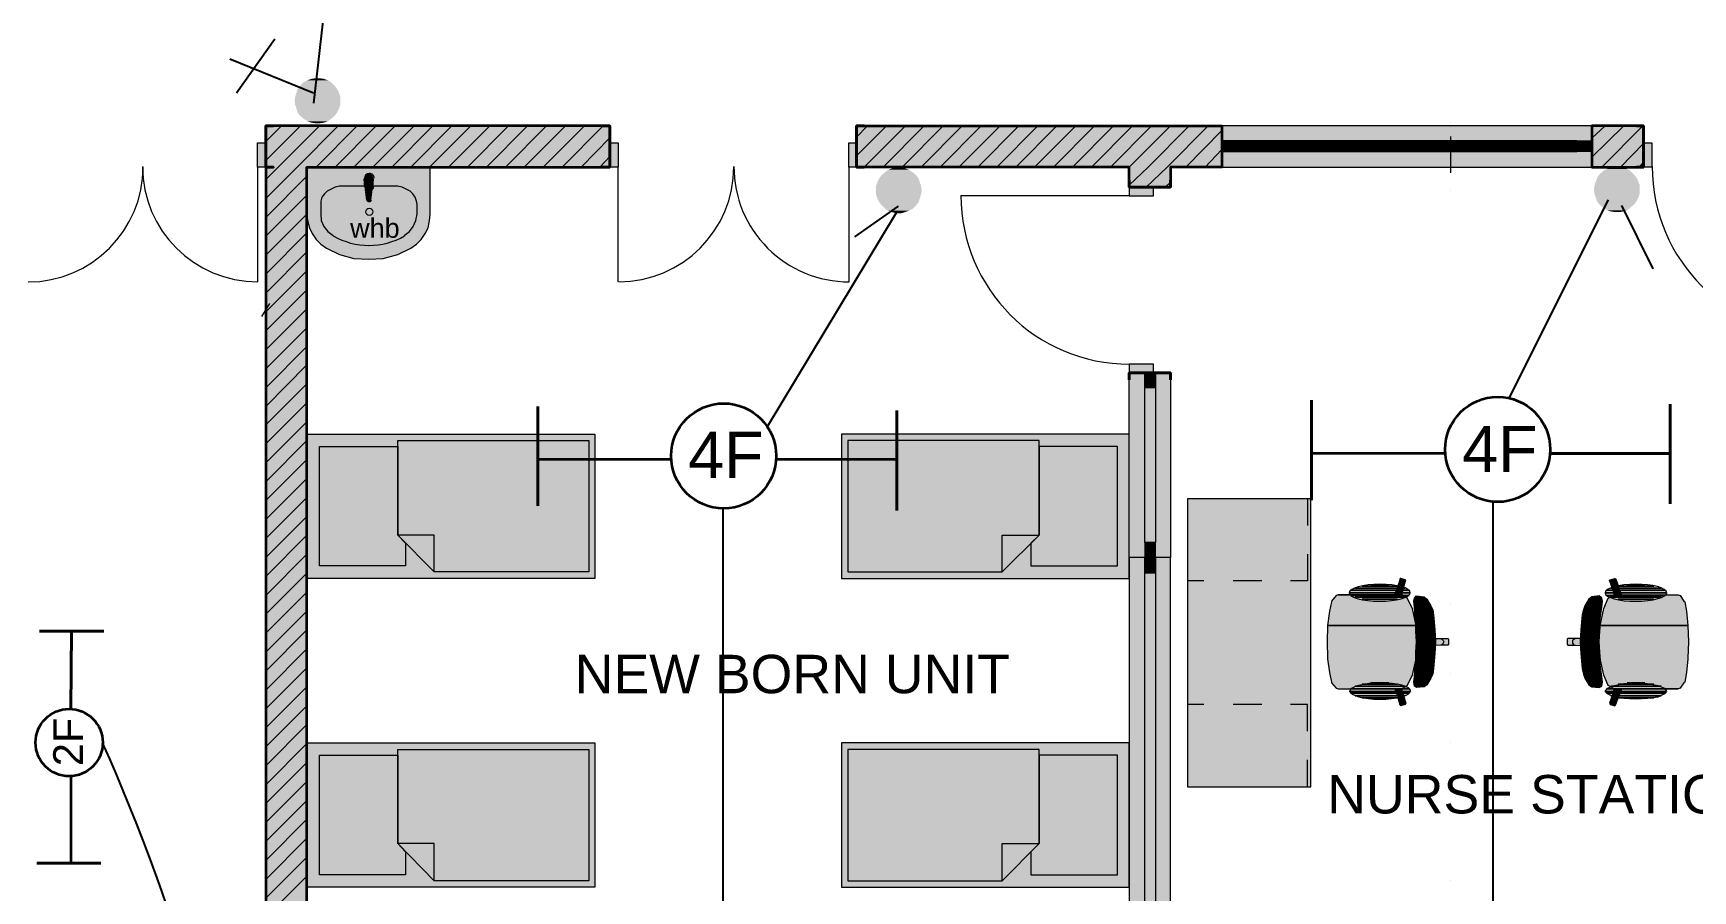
# Model space of a CAD drawing. Header units: millimetres. Extents: x 0 to 72213, y -495 to 58962.
# Drawn here: x 25038 to 41186, y 33662 to 42002 of the extents above; entities that cross this region are included whole.
import ezdxf

# ---------------------------------------------------------------- set-up
doc = ezdxf.new("R2010")
doc.units = ezdxf.units.MM
doc.header["$MEASUREMENT"] = 0
doc.layers.add('PDF_Geometry', color=7, linetype='Continuous', true_color=0xfd8379)
doc.layers.add('PDF_Solid Fills', color=7, linetype='Continuous', true_color=0xffffff)
doc.layers.add('PDF_Text', color=7, linetype='Continuous')
doc.styles.add('PDF Arial-BoldMT', font='arial.ttf')
doc.styles.add('PDF TimesNewRomanPSMT', font='arial.ttf')

msp = doc.modelspace()

# ---------------------------------------------------------------- linework, layer by layer
at = {"layer": 'PDF_Geometry', "color": 1, "lineweight": 25}
for points in [[(27886, 42377), (27766, 41323)], [(27391, 41945), (27016, 41418)], [(27766, 41418), (26953, 41748)], [(40364, 40383), (39392, 38446)], [(33436, 40256), (32179, 38173)], [(33455, 40319), (33030, 40021)], [(40491, 40326), (40796, 39710)], [(31747, 37373), (31747, 32827)], [(39240, 37443), (39240, 32827)]]:
    msp.add_lwpolyline(points, dxfattribs=at)
at = {"layer": 'PDF_Geometry', "lineweight": 9}
for points in [[(27302, 40396), (27607, 40700), (28007, 41100)], [(27302, 40580), (27423, 40700), (27823, 41100)], [(27302, 40764), (27639, 41100)], [(27302, 40948), (27455, 41100)], [(27791, 40700), (28191, 41100)], [(27975, 40700), (28375, 41100)], [(28159, 40700), (28559, 41100)], [(28344, 40700), (28744, 41100)], [(28528, 40700), (28928, 41100)], [(28712, 40700), (29112, 41100)], [(28896, 40700), (29296, 41100)], [(29080, 40700), (29480, 41100)], [(29264, 40700), (29664, 41100)], [(29448, 40700), (29848, 41100)], [(29633, 40700), (30033, 41100)], [(29817, 40700), (30217, 41100)], [(30001, 40700), (30401, 41100)], [(30185, 40700), (30585, 41100)], [(33049, 40808), (33341, 41100)], [(33049, 40992), (33157, 41100)], [(33125, 40700), (33525, 41100)], [(33309, 40700), (33709, 41100)], [(33493, 40700), (33893, 41100)], [(33677, 40700), (34077, 41100)], [(33862, 40700), (34262, 41100)], [(34046, 40700), (34446, 41100)], [(34230, 40700), (34630, 41100)], [(34414, 40700), (34814, 41100)], [(34598, 40700), (34998, 41100)], [(34782, 40700), (35182, 41100)], [(34966, 40700), (35366, 41100)], [(35151, 40700), (35551, 41100)], [(35335, 40700), (35735, 41100)], [(35519, 40700), (35919, 41100)], [(35703, 40523), (35887, 40700), (36287, 41100)], [(35703, 40700), (36103, 41100)], [(35868, 40504), (36071, 40700), (36471, 41100)], [(36255, 40700), (36605, 41056)], [(40205, 40796), (40516, 41100)], [(40205, 40980), (40332, 41100)], [(40300, 40700), (40700, 41100)], [(30369, 40700), (30649, 40986)], [(36440, 40700), (36605, 40872)], [(40484, 40700), (40707, 40929)], [(30553, 40700), (30649, 40802)], [(40669, 40700), (40707, 40745)], [(27302, 40211), (27702, 40611)], [(36052, 40504), (36103, 40554)], [(27302, 40027), (27702, 40427)], [(27302, 39843), (27702, 40243)], [(27302, 39659), (27702, 40059)], [(27302, 39475), (27702, 39875)], [(27302, 39291), (27702, 39691)], [(27302, 39107), (27702, 39507)], [(27302, 38922), (27702, 39322)], [(27302, 38738), (27702, 39138)], [(27302, 38554), (27702, 38954)], [(27302, 38370), (27702, 38776)], [(27302, 38192), (27702, 38592)], [(27302, 38008), (27702, 38408)], [(27302, 37824), (27702, 38224)], [(27302, 37640), (27702, 38040)], [(27302, 37456), (27702, 37856)], [(27302, 37271), (27702, 37671)], [(27302, 37087), (27702, 37487)], [(27302, 36903), (27702, 37303)], [(27302, 36719), (27702, 37119)], [(27302, 36535), (27702, 36935)], [(27302, 36351), (27702, 36751)], [(27302, 36167), (27702, 36567)], [(27302, 35982), (27702, 36382)], [(27302, 35798), (27702, 36198)], [(27302, 35614), (27702, 36014)], [(27302, 35430), (27702, 35830)], [(27302, 35246), (27702, 35646)], [(27302, 35062), (27702, 35462)], [(27302, 34878), (27702, 35278)], [(27302, 34693), (27702, 35093)], [(27302, 34509), (27702, 34909)], [(27302, 34325), (27702, 34725)], [(27302, 34141), (27702, 34541)], [(27302, 33957), (27702, 34357)], [(27302, 33773), (27702, 34173)], [(27302, 33589), (27702, 33989)], [(27302, 33404), (27702, 33804)]]:
    msp.add_lwpolyline(points, dxfattribs=at)
at = {"layer": 'PDF_Geometry', "color": 7, "lineweight": 35}
msp.add_lwpolyline([(27378, 41100), (27302, 41100), (27302, 40935), (27302, 40700), (27302, 40935), (27302, 41100)], close=True, dxfattribs=at)
for points in [[(30649, 41100), (27302, 41100), (27302, 40935), (27302, 40700), (27378, 40700), (27302, 40700), (27378, 40700)], [(27302, 41100), (27378, 41100)], [(29201, 29093), (29302, 29093), (29302, 29296), (29302, 29398), (29302, 29499), (27702, 29499), (27702, 40700), (30649, 40700), (30649, 40935), (30649, 41100), (30649, 40935), (30649, 40700), (30572, 40700)], [(30649, 40700), (30572, 40700), (30649, 40700), (30649, 40935), (30649, 41100), (30572, 41100), (30649, 41100), (30572, 41100)], [(33049, 41100), (33125, 41100), (33049, 41100), (33049, 40935), (33049, 41100), (36605, 41100), (36605, 40954), (36605, 40853), (36605, 40700), (36103, 40700), (36103, 40504), (35938, 40504), (36103, 40504), (36103, 40573), (36103, 40504)], [(33049, 40700), (33125, 40700), (33049, 40700), (33049, 40935), (33049, 41100), (33125, 41100)], [(40707, 41100), (40637, 41100), (40707, 41100), (40707, 40935), (40707, 41100), (40205, 41100), (40205, 40954), (40205, 40853), (40205, 40700), (40707, 40700), (40707, 40935), (40707, 40700), (40637, 40700), (40707, 40700)], [(40637, 40700), (40707, 40700), (40707, 40935), (40707, 41100), (40637, 41100)], [(35703, 40504), (35703, 40573), (35703, 40504), (35938, 40504), (35703, 40504), (35703, 40700), (33049, 40700), (33049, 40935), (33049, 40700), (33125, 40700)], [(27302, 40700), (27302, 29499)], [(35703, 40573), (35703, 40504), (35938, 40504), (36103, 40504), (36103, 40573)], [(35938, 38700), (35703, 38700), (35938, 38700)], [(35703, 38630), (35703, 38700), (35703, 38630)], [(36103, 38700), (35938, 38700), (36103, 38700)], [(36103, 38630), (36103, 38700), (36103, 38630)]]:
    msp.add_lwpolyline(points, dxfattribs=at)
at = {"layer": 'PDF_Geometry', "color": 7, "lineweight": 13}
for points in [[(36605, 40700), (40205, 40700), (40205, 40853), (40205, 40954), (40205, 40853), (40059, 40853), (40059, 40954), (40205, 40954), (40205, 41100), (36605, 41100), (36605, 40954), (36605, 40853)], [(36605, 40853), (36757, 40853), (36757, 40954), (36605, 40954)], [(35855, 36903), (35703, 36903), (35703, 38700), (35855, 38700), (35957, 38700), (36103, 38700), (36103, 36903), (35957, 36903), (35957, 36751), (35855, 36751)], [(35957, 38700), (35957, 38554), (35855, 38554), (35855, 38700)], [(35957, 37049), (35855, 37049), (35855, 36903), (35703, 36903), (35703, 33296), (35855, 33296), (35957, 33296), (35855, 33296), (35855, 33150), (35957, 33150), (35957, 33296), (36103, 33296), (36103, 36903), (35957, 36903)]]:
    msp.add_lwpolyline(points, close=True, dxfattribs=at)
for points in [[(38827, 41138), (38827, 41138)], [(40059, 40954), (36757, 40954)], [(38827, 40999), (38827, 40643)], [(36757, 40853), (40059, 40853)], [(38827, 40472), (38827, 40472)], [(27302, 39214), (27302, 39405)], [(27264, 39246), (27340, 39373)], [(35855, 37049), (35855, 38554)], [(35957, 38554), (35957, 37049)], [(35957, 36903), (35855, 36903), (35957, 36903)], [(35957, 36903), (35855, 36903), (35957, 36903)], [(35855, 33449), (35855, 36751)], [(35957, 36751), (35957, 33449)], [(38827, 36446), (38827, 36446)], [(38827, 35773), (38827, 35773)], [(38827, 35106), (38827, 35106)], [(38827, 34433), (38827, 34433)], [(38827, 33760), (38827, 33760)]]:
    msp.add_lwpolyline(points, dxfattribs=at)
at = {"layer": 'PDF_Geometry', "color": 30, "lineweight": 20, "true_color": 0xff6600}
for points in [[(27302, 40700), (27220, 40700), (27220, 40935), (27302, 40935)], [(30649, 40935), (30731, 40935), (30731, 40700), (30649, 40700)], [(33049, 40700), (32973, 40700), (32973, 40935), (33049, 40935)], [(40707, 40935), (40789, 40935), (40789, 40700), (40707, 40700)], [(35703, 40504), (35703, 40421), (35938, 40421), (35938, 40504)], [(35938, 38700), (35938, 38783), (35703, 38783), (35703, 38700)]]:
    msp.add_lwpolyline(points, close=True, dxfattribs=at)
at = {"layer": 'PDF_Geometry', "color": 7, "lineweight": 0, "true_color": 0xffffff, "const_width": 102}
msp.add_lwpolyline([(36605, 40904), (36757, 40904), (40059, 40904)], dxfattribs=at)
at = {"layer": 'PDF_Geometry', "color": 30, "lineweight": 18, "true_color": 0xff6600}
for points in [[(27220, 40700), (27220, 39583)], [(30731, 39583), (30731, 40700)], [(32973, 40700), (32973, 39583)], [(35703, 40421), (34065, 40421)]]:
    msp.add_lwpolyline(points, dxfattribs=at)
at = {"layer": 'PDF_Geometry', "color": 39, "lineweight": 13, "true_color": 0x563838}
for points in [[(27702, 40243), (27709, 40180), (27728, 40110), (27753, 40053), (27791, 39996), (27836, 39951), (27893, 39913), (28020, 39849), (28159, 39811), (28305, 39805), (28445, 39811), (28585, 39849), (28712, 39913), (28769, 39951), (28813, 39996), (28852, 40053), (28883, 40110), (28896, 40180), (28902, 40243), (28902, 40700), (27702, 40700)], [(30503, 38103), (30503, 36700), (27702, 36700), (27702, 38103)], [(28585, 37119), (28661, 37043), (28661, 36821), (27823, 36821), (27823, 37983), (28585, 37983)], [(30445, 38040), (30445, 36763), (28940, 36763), (28585, 37119), (28585, 38040)], [(32903, 38103), (32903, 36700), (35703, 36700), (35703, 38103)], [(32966, 36763), (34465, 36763), (34827, 37119), (34827, 38040), (32966, 38040)], [(34744, 37043), (34744, 36821), (35589, 36821), (35589, 37983), (34827, 37983), (34827, 37119)], [(36268, 34674), (37468, 34674), (37468, 37475), (36268, 37475)], [(38484, 35836), (38497, 35938), (38503, 36084), (38497, 36230), (38484, 36332), (38478, 36421), (38472, 36478), (38478, 36509), (38497, 36529), (38573, 36522), (38599, 36497), (38637, 36433), (38656, 36395), (38662, 36344), (38675, 36198), (38681, 36084), (38675, 35970), (38662, 35824), (38656, 35767), (38637, 35728), (38599, 35665), (38573, 35646), (38497, 35640), (38478, 35652), (38472, 35690), (38478, 35747)], [(40288, 35836), (40275, 35938), (40275, 36084), (40275, 36230), (40288, 36332), (40300, 36421), (40307, 36478), (40300, 36509), (40275, 36529), (40205, 36522), (40173, 36497), (40135, 36433), (40123, 36395), (40110, 36344), (40097, 36198), (40091, 36084), (40097, 35970), (40110, 35824), (40123, 35767), (40135, 35728), (40173, 35665), (40205, 35646), (40275, 35640), (40300, 35652), (40307, 35690), (40300, 35747)], [(40631, 35525), (40516, 35532), (40421, 35544), (40357, 35576), (40332, 35601), (40357, 35633), (40421, 35659), (40516, 35678), (40631, 35684), (40745, 35678), (40846, 35659), (40910, 35633), (40929, 35601), (40910, 35576), (40846, 35544), (40745, 35532)], [(30503, 35100), (30503, 33696), (27702, 33696), (27702, 35100)], [(32903, 35100), (32903, 33696), (35703, 33696), (35703, 35100)], [(28585, 34122), (28661, 34039), (28661, 33817), (27823, 33817), (27823, 34979), (28585, 34979)], [(30445, 35036), (30445, 33760), (28940, 33760), (28585, 34122), (28585, 35036)], [(32966, 33760), (34465, 33760), (34827, 34122), (34827, 35036), (32966, 35036)], [(34744, 34039), (34744, 33817), (35589, 33817), (35589, 34979), (34827, 34979), (34827, 34122)]]:
    msp.add_lwpolyline(points, close=True, dxfattribs=at)
at = {"layer": 'PDF_Geometry', "color": 30, "lineweight": 18, "true_color": 0xff6600}
msp.add_lwpolyline([(30736, 39584, 0.414157), (31856, 40705, 0.414214), (32977, 39584)], format="xyb", dxfattribs=at)
at = {"layer": 'PDF_Geometry', "color": 39, "lineweight": 13, "true_color": 0x563838}
for points in [[(28255, 40586), (28261, 40504)], [(28274, 40510), (28274, 40535), (28331, 40535), (28331, 40510)], [(28344, 40504), (28350, 40586)], [(28648, 40034), (28699, 40072), (28737, 40123), (28763, 40180), (28775, 40243), (28775, 40338), (28769, 40370), (28756, 40408), (28731, 40440), (28706, 40465), (28667, 40484), (28629, 40504), (28585, 40516), (28540, 40516), (28064, 40516), (28020, 40516), (27975, 40504), (27937, 40484), (27899, 40465), (27874, 40440), (27848, 40408), (27836, 40370), (27836, 40338), (27836, 40243), (27842, 40180), (27867, 40123), (27905, 40072), (27956, 40034)], [(28267, 40484), (28280, 40377)], [(28325, 40377), (28337, 40484)], [(37437, 37475), (37437, 37214)], [(28940, 36763), (28940, 37119), (28585, 37119)], [(34465, 36763), (34465, 37119), (34827, 37119)], [(37437, 36935), (37437, 36675), (37271, 36675)], [(36427, 36675), (36268, 36675)], [(36992, 36675), (36713, 36675)], [(38287, 36541), (38319, 36630), (38319, 36636), (38332, 36643), (38345, 36649), (38351, 36649), (38364, 36643), (38370, 36630), (38376, 36624), (38370, 36611), (38395, 36681), (38389, 36687), (38345, 36700), (38338, 36700), (38319, 36630)], [(40491, 36541), (40459, 36630), (40453, 36636), (40446, 36643), (40434, 36649), (40421, 36649), (40408, 36643), (40402, 36630), (40402, 36624), (40402, 36611), (40377, 36681), (40383, 36687), (40427, 36700), (40434, 36700), (40459, 36630)], [(38370, 36611), (38351, 36541), (38287, 36541), (37868, 36541), (37792, 36541), (37735, 36541), (37716, 36535), (37671, 36478), (37671, 36471), (37652, 36382), (37633, 36243), (37627, 36084), (37633, 35925), (37633, 35919), (37652, 35786), (37671, 35690), (37671, 35684), (37716, 35633), (37735, 35627), (37792, 35627), (37868, 35627), (38287, 35627), (38351, 35627), (38370, 35557)], [(38351, 35627), (38408, 35659), (38459, 35760), (38491, 35906), (38491, 35982), (38497, 36084), (38491, 36186), (38491, 36255), (38459, 36408), (38408, 36509), (38351, 36541)], [(38548, 36522), (38548, 36516), (38560, 36503), (38573, 36484), (38592, 36459), (38611, 36433), (38624, 36389), (38630, 36338), (38637, 36281), (38643, 36217), (38649, 36148), (38649, 36084), (38649, 36014), (38643, 35951), (38637, 35887), (38630, 35824), (38624, 35773), (38611, 35735), (38592, 35709), (38573, 35684), (38560, 35665), (38548, 35652), (38548, 35646)], [(40230, 36522), (40224, 36516), (40211, 36503), (40199, 36484), (40180, 36459), (40167, 36433), (40154, 36389), (40142, 36338), (40135, 36281), (40129, 36217), (40129, 36148), (40129, 36084), (40129, 36014), (40129, 35951), (40135, 35887), (40142, 35824), (40154, 35773), (40167, 35735), (40180, 35709), (40199, 35684), (40211, 35665), (40224, 35652), (40230, 35646)], [(40421, 35627), (40364, 35659), (40319, 35760), (40288, 35906), (40281, 35982), (40275, 36084), (40281, 36186), (40288, 36255), (40319, 36408), (40364, 36509), (40421, 36541)], [(40402, 36611), (40421, 36541), (40491, 36541), (40910, 36541), (40980, 36541), (41043, 36541), (41062, 36535), (41100, 36478), (41107, 36471), (41126, 36382), (41138, 36243), (41145, 36084), (41138, 35925), (41138, 35919), (41126, 35786), (41107, 35690), (41100, 35684), (41062, 35633), (41043, 35627), (40980, 35627), (40910, 35627), (40491, 35627), (40421, 35627), (40402, 35557)], [(38491, 35982), (38573, 35982), (38630, 35982), (38630, 36046), (38630, 36084), (38630, 36116), (38630, 36186), (38573, 36186), (38491, 36186)], [(40281, 35982), (40205, 35982), (40142, 35982), (40142, 36046), (40142, 36084), (40142, 36116), (40142, 36186), (40205, 36186), (40281, 36186)], [(38630, 36116), (38732, 36116), (38745, 36109), (38751, 36103), (38757, 36097), (38764, 36084), (38757, 36071), (38751, 36059), (38745, 36052), (38732, 36052), (38630, 36046)], [(38732, 36116), (38802, 36116), (38808, 36109), (38808, 36084), (38808, 36059), (38802, 36052), (38732, 36052)], [(40046, 36116), (39970, 36116), (39964, 36109), (39964, 36084), (39964, 36059), (39970, 36052), (40046, 36052)], [(40142, 36116), (40046, 36116), (40034, 36109), (40021, 36103), (40015, 36097), (40015, 36084), (40015, 36071), (40021, 36059), (40034, 36052), (40046, 36052), (40142, 36046)], [(38287, 35627), (38319, 35538), (38319, 35525), (38332, 35519), (38345, 35519), (38351, 35519), (38364, 35525), (38370, 35532), (38376, 35544), (38370, 35557), (38395, 35487), (38389, 35474), (38345, 35462), (38338, 35468), (38319, 35538)], [(40491, 35627), (40459, 35538), (40453, 35525), (40446, 35519), (40434, 35519), (40421, 35519), (40408, 35525), (40402, 35532), (40402, 35544), (40402, 35557), (40377, 35487), (40383, 35474), (40427, 35462), (40434, 35468), (40459, 35538)], [(36427, 35474), (36268, 35474)], [(36992, 35474), (36713, 35474)], [(37437, 35214), (37437, 35474), (37271, 35474)], [(37437, 34674), (37437, 34935)], [(28940, 33760), (28940, 34122), (28585, 34122)], [(34465, 33760), (34465, 34122), (34827, 34122)]]:
    msp.add_lwpolyline(points, dxfattribs=at)
for points in [[(28357, 40591, 0.414776), (28310, 40639, 0.413989), (28262, 40591)], [(28268, 40509, 0.119124), (28274, 40491, 0.256099), (28310, 40473, 0.25551), (28345, 40492, 0.122849), (28351, 40511)], [(28281, 40515, 0.413595), (28309, 40484, 0.414901), (28337, 40513)], [(28287, 40383, 0.376882), (28309, 40364, 0.378641), (28331, 40383)]]:
    msp.add_lwpolyline(points, format="xyb", dxfattribs=at)
at = {"layer": 'PDF_Geometry', "color": 1, "lineweight": 40}
for points in [[(37475, 37462), (37475, 38433)], [(29950, 37405), (29950, 38370)], [(33442, 37360), (33442, 38332)], [(40967, 37424), (40967, 38395)], [(39792, 37913), (40967, 37913)], [(25727, 36186), (25099, 36186)], [(25404, 35430), (25410, 36186)], [(25696, 33931), (25073, 33931)]]:
    msp.add_lwpolyline(points, dxfattribs=at)
at = {"layer": 'PDF_Geometry', "color": 1, "lineweight": 35}
for points in [[(31245, 37856), (29950, 37856)], [(33436, 37856), (32268, 37856)], [(38770, 37913), (37475, 37913)], [(25404, 34770), (25404, 33931)]]:
    msp.add_lwpolyline(points, dxfattribs=at)
at = {"layer": 'PDF_Geometry', "color": 7, "lineweight": 0, "true_color": 0xffffff}
for points in [[(38351, 36541), (37735, 36541), (38351, 36541)], [(38440, 36560), (37843, 36560), (38440, 36560)], [(38427, 36586), (37856, 36586), (38427, 36586)], [(38427, 36535), (37856, 36535), (38427, 36535)], [(38383, 36605), (37900, 36605), (38383, 36605)], [(38383, 36516), (37900, 36516), (38383, 36516)], [(38313, 36624), (37970, 36624), (38313, 36624)], [(38313, 36497), (37970, 36497), (38313, 36497)], [(38230, 36636), (38052, 36636), (38230, 36636)], [(40929, 36560), (40332, 36560), (40929, 36560)], [(40916, 36586), (40345, 36586), (40916, 36586)], [(40916, 36535), (40345, 36535), (40916, 36535)], [(40878, 36605), (40389, 36605), (40878, 36605)], [(40878, 36516), (40389, 36516), (40878, 36516)], [(40808, 36624), (40459, 36624), (40808, 36624)], [(40808, 36497), (40459, 36497), (40808, 36497)], [(40719, 36636), (40548, 36636), (40719, 36636)], [(38491, 36243), (37633, 36243), (38491, 36243)], [(41138, 36243), (40288, 36243), (41138, 36243)], [(38440, 35601), (37843, 35601), (38440, 35601)], [(38427, 35627), (37856, 35627), (38427, 35627)], [(38427, 35582), (37856, 35582), (38427, 35582)], [(38383, 35652), (37900, 35652), (38383, 35652)], [(38383, 35557), (37900, 35557), (38383, 35557)], [(38313, 35671), (37970, 35671), (38313, 35671)], [(38313, 35538), (37970, 35538), (38313, 35538)], [(38230, 35684), (38052, 35684), (38230, 35684)], [(40929, 35601), (40332, 35601), (40929, 35601)], [(40916, 35627), (40345, 35627), (40916, 35627)], [(40916, 35582), (40345, 35582), (40916, 35582)], [(40878, 35652), (40389, 35652), (40878, 35652)], [(40878, 35557), (40389, 35557), (40878, 35557)], [(41043, 35627), (40421, 35627), (41043, 35627)], [(40808, 35671), (40459, 35671), (40808, 35671)], [(40808, 35538), (40459, 35538), (40808, 35538)], [(40719, 35684), (40548, 35684), (40719, 35684)]]:
    msp.add_lwpolyline(points, dxfattribs=at)
at = {"layer": 'PDF_Geometry', "color": 39, "lineweight": 13, "true_color": 0x563838}
msp.add_circle((28309, 40265), 34.9, dxfattribs=at)
at = {"layer": 'PDF_Geometry', "color": 1, "lineweight": 35}
for centre, radius in [((39288, 37954), 511), ((31757, 37891), 511), ((25388, 35103), 327)]:
    msp.add_circle(centre, radius, dxfattribs=at)
at = {"layer": 'PDF_Geometry', "color": 30, "lineweight": 18, "true_color": 0xff6600}
for centre, radius, start, end in [((24988, 40704), 1121, 270, 360), ((27224, 40705), 1121, 180.0055, 269.9945), ((42432, 40705), 1641, 180, 270), ((35706, 40424), 1641, 180, 270)]:
    msp.add_arc(centre, radius, start, end, dxfattribs=at)
at = {"layer": 'PDF_Geometry', "color": 39, "lineweight": 13, "true_color": 0x563838}
for centre, start, end in [((28309, 40646), 240.3471, 269.9288), ((28302, 40646), 270.066, 299.6525)]:
    msp.add_arc(centre, 708, start, end, dxfattribs=at)
at = {"layer": 'PDF_Geometry', "color": 1, "lineweight": 25}
msp.add_arc((9273, 27718), 18023, 6.7375, 24.1841, dxfattribs=at)
at = {"layer": 'PDF_Geometry', "color": 39, "lineweight": 13, "true_color": 0x563838}
for centre, major_axis, ratio, start_param, end_param in [((38140, 36560), (297, 1), 0.277546, 1.564155, 7.84734), ((40632, 36560), (300, 1), 0.275415, 1.966527, 8.249712), ((38145, 35604), (295, 1), 0.266737, 5.096851, 11.380036)]:
    msp.add_ellipse(centre, major_axis=major_axis, ratio=ratio, start_param=start_param, end_param=end_param, dxfattribs=at)
at = {"layer": 'PDF_Solid Fills', "color": 1, "transparency": 33554559}
for points in [[(27670, 41526), (27969, 41494), (27639, 41494)], [(27709, 41545), (27937, 41526), (27670, 41526)], [(27937, 41526), (27670, 41526), (27969, 41494)], [(27747, 41558), (27905, 41545), (27709, 41545)], [(27905, 41545), (27709, 41545), (27937, 41526)], [(27785, 41564), (27867, 41558), (27747, 41558)], [(27867, 41558), (27747, 41558), (27905, 41545)], [(27823, 41564), (27785, 41564), (27867, 41558)], [(27588, 41386), (28026, 41348), (27582, 41348)], [(28026, 41348), (27582, 41348), (28026, 41304)], [(27582, 41348), (28026, 41304), (27588, 41304)], [(27601, 41424), (28026, 41386), (27588, 41386)], [(28026, 41386), (27588, 41386), (28026, 41348)], [(27613, 41462), (28013, 41424), (27601, 41424)], [(28013, 41424), (27601, 41424), (28026, 41386)], [(27639, 41494), (27994, 41462), (27613, 41462)], [(27994, 41462), (27613, 41462), (28013, 41424)], [(27969, 41494), (27639, 41494), (27994, 41462)], [(28026, 41304), (27588, 41304), (28013, 41265)], [(27588, 41304), (28013, 41265), (27601, 41265)], [(28013, 41265), (27601, 41265), (27994, 41227)], [(27601, 41265), (27994, 41227), (27613, 41227)], [(27994, 41227), (27613, 41227), (27969, 41196)], [(27613, 41227), (27969, 41196), (27639, 41196)], [(27969, 41196), (27639, 41196), (27937, 41170)], [(27639, 41196), (27937, 41170), (27670, 41170)], [(27937, 41170), (27670, 41170), (27905, 41145)], [(27670, 41170), (27905, 41145), (27709, 41145)], [(27905, 41145), (27709, 41145), (27867, 41132)], [(27709, 41145), (27867, 41132), (27747, 41132)], [(27867, 41132), (27747, 41132), (27823, 41126)], [(27747, 41132), (27823, 41126), (27785, 41126)], [(33436, 40694), (33519, 40688), (33398, 40688)], [(33481, 40694), (33436, 40694), (33519, 40688)], [(40389, 40700), (40548, 40681), (40351, 40681)], [(40427, 40707), (40510, 40700), (40389, 40700)], [(40510, 40700), (40389, 40700), (40548, 40681)], [(40472, 40707), (40427, 40707), (40510, 40700)], [(33252, 40554), (33677, 40516), (33239, 40516)], [(33271, 40592), (33665, 40554), (33252, 40554)], [(33665, 40554), (33252, 40554), (33677, 40516)], [(33296, 40624), (33652, 40592), (33271, 40592)], [(33652, 40592), (33271, 40592), (33665, 40554)], [(33328, 40650), (33627, 40624), (33296, 40624)], [(33627, 40624), (33296, 40624), (33652, 40592)], [(33360, 40675), (33595, 40650), (33328, 40650)], [(33595, 40650), (33328, 40650), (33627, 40624)], [(33398, 40688), (33557, 40675), (33360, 40675)], [(33557, 40675), (33360, 40675), (33595, 40650)], [(33519, 40688), (33398, 40688), (33557, 40675)], [(40243, 40561), (40669, 40523), (40230, 40523)], [(40256, 40599), (40656, 40561), (40243, 40561)], [(40656, 40561), (40243, 40561), (40669, 40523)], [(40281, 40631), (40637, 40599), (40256, 40599)], [(40637, 40599), (40256, 40599), (40656, 40561)], [(40313, 40662), (40611, 40631), (40281, 40631)], [(40611, 40631), (40281, 40631), (40637, 40599)], [(40351, 40681), (40580, 40662), (40313, 40662)], [(40580, 40662), (40313, 40662), (40611, 40631)], [(40548, 40681), (40351, 40681), (40580, 40662)], [(33677, 40516), (33239, 40516), (33684, 40472)], [(33239, 40516), (33684, 40472), (33239, 40472)], [(33684, 40472), (33239, 40472), (33677, 40434)], [(33239, 40472), (33677, 40434), (33239, 40434)], [(33677, 40434), (33239, 40434), (33665, 40396)], [(33239, 40434), (33665, 40396), (33252, 40396)], [(33665, 40396), (33252, 40396), (33652, 40357)], [(33252, 40396), (33652, 40357), (33271, 40357)], [(40230, 40523), (40669, 40484), (40224, 40484)], [(40669, 40484), (40224, 40484), (40669, 40440)], [(40224, 40484), (40669, 40440), (40230, 40440)], [(40669, 40523), (40230, 40523), (40669, 40484)], [(40669, 40440), (40230, 40440), (40656, 40402)], [(40230, 40440), (40656, 40402), (40243, 40402)], [(40656, 40402), (40243, 40402), (40637, 40364)], [(40243, 40402), (40637, 40364), (40256, 40364)], [(33652, 40357), (33271, 40357), (33627, 40326)], [(33271, 40357), (33627, 40326), (33296, 40326)], [(33627, 40326), (33296, 40326), (33595, 40294)], [(33296, 40326), (33595, 40294), (33328, 40294)], [(33595, 40294), (33328, 40294), (33557, 40275)], [(33328, 40294), (33557, 40275), (33360, 40275)], [(33557, 40275), (33360, 40275), (33519, 40262)], [(33360, 40275), (33519, 40262), (33398, 40262)], [(33519, 40262), (33398, 40262), (33481, 40250)], [(33398, 40262), (33481, 40250), (33436, 40250)], [(40637, 40364), (40256, 40364), (40611, 40332)], [(40256, 40364), (40611, 40332), (40281, 40332)], [(40611, 40332), (40281, 40332), (40580, 40307)], [(40281, 40332), (40580, 40307), (40313, 40307)], [(40580, 40307), (40313, 40307), (40548, 40281)], [(40313, 40307), (40548, 40281), (40351, 40281)], [(40548, 40281), (40351, 40281), (40510, 40269)], [(40351, 40281), (40510, 40269), (40389, 40269)], [(40510, 40269), (40389, 40269), (40472, 40262)], [(40389, 40269), (40472, 40262), (40427, 40262)]]:
    msp.add_solid(points, dxfattribs=at)
at = {"layer": 'PDF_Solid Fills', "transparency": 33554559}
for points in [[(27302, 40700), (30649, 40700), (27302, 41100)], [(30649, 40700), (27302, 41100), (30649, 41100)], [(33049, 40700), (36605, 40700), (33049, 41100)], [(36605, 40700), (33049, 41100), (36605, 41100)], [(36605, 41100), (36605, 40700), (40205, 41100)], [(36605, 40700), (40205, 41100), (40205, 40700)], [(40205, 41100), (40205, 40700), (40707, 41100)], [(40205, 40700), (40707, 41100), (40707, 40700)], [(27302, 40700), (27220, 40700), (27302, 40935)], [(27220, 40700), (27302, 40935), (27220, 40935)], [(30649, 40935), (30731, 40935), (30649, 40700)], [(30731, 40935), (30649, 40700), (30731, 40700)], [(33049, 40700), (32973, 40700), (33049, 40935)], [(32973, 40700), (33049, 40935), (32973, 40935)], [(40205, 40954), (40205, 40853), (40059, 40954)], [(40205, 40853), (40059, 40954), (40059, 40853)], [(40707, 40935), (40789, 40935), (40707, 40700)], [(40789, 40935), (40707, 40700), (40789, 40700)], [(27302, 40700), (27302, 29499), (27702, 40700)], [(27302, 29499), (27702, 40700), (27702, 29499)], [(28902, 40700), (27702, 40700), (28902, 40243)], [(27702, 40700), (28902, 40243), (27702, 40243)], [(35703, 40700), (35703, 40504), (36103, 40700)], [(35703, 40504), (36103, 40700), (36103, 40504)], [(28267, 40624), (28350, 40586), (28255, 40586)], [(28350, 40586), (28255, 40586), (28344, 40504)], [(28255, 40586), (28344, 40504), (28261, 40504)], [(28305, 40637), (28337, 40624), (28267, 40624)], [(28337, 40624), (28267, 40624), (28350, 40586)], [(28344, 40504), (28261, 40504), (28337, 40484)], [(28261, 40504), (28337, 40484), (28267, 40484)], [(28337, 40484), (28267, 40484), (28325, 40377)], [(28267, 40484), (28325, 40377), (28280, 40377)], [(28280, 40377), (28286, 40364), (28318, 40364)], [(28280, 40377), (28325, 40377), (28318, 40364)], [(35703, 40504), (35938, 40504), (35703, 40421)], [(35938, 40504), (35703, 40421), (35938, 40421)], [(28902, 40243), (27702, 40243), (28896, 40180)], [(27702, 40243), (28896, 40180), (27709, 40180)], [(28286, 40364), (28318, 40364), (28305, 40357)], [(28896, 40180), (27709, 40180), (28883, 40110)], [(27709, 40180), (28883, 40110), (27728, 40110)], [(28883, 40110), (27728, 40110), (28852, 40053)], [(27728, 40110), (28852, 40053), (27753, 40053)], [(28852, 40053), (27753, 40053), (28813, 39996)], [(27753, 40053), (28813, 39996), (27791, 39996)], [(28813, 39996), (27791, 39996), (28769, 39951)], [(27791, 39996), (28769, 39951), (27836, 39951)], [(28769, 39951), (27836, 39951), (28712, 39913)], [(27836, 39951), (28712, 39913), (27893, 39913)], [(28712, 39913), (27893, 39913), (28585, 39849)], [(27893, 39913), (28585, 39849), (28020, 39849)], [(28020, 39849), (28159, 39811), (28445, 39811)], [(28020, 39849), (28585, 39849), (28445, 39811)], [(28159, 39811), (28445, 39811), (28305, 39805)], [(35938, 38700), (35703, 38700), (35938, 38783)], [(35703, 38700), (35938, 38783), (35703, 38783)], [(35703, 38700), (35703, 36903), (36103, 38700)], [(35703, 36903), (36103, 38700), (36103, 36903)], [(35957, 38700), (35957, 38554), (35855, 38700)], [(35957, 38554), (35855, 38700), (35855, 38554)], [(35855, 37049), (35855, 38554), (35957, 37049)], [(35855, 38554), (35957, 37049), (35957, 38554)], [(30503, 38103), (30503, 36700), (27702, 38103)], [(30503, 36700), (27702, 38103), (27702, 36700)], [(28585, 37983), (27823, 37983), (28585, 37119)], [(27823, 37983), (28585, 37119), (27823, 37119)], [(30445, 38040), (28585, 38040), (30445, 37119)], [(28585, 38040), (30445, 37119), (28585, 37119)], [(32903, 38103), (35703, 38103), (32903, 36700)], [(35703, 38103), (32903, 36700), (35703, 36700)], [(34827, 38040), (32966, 38040), (34827, 37119)], [(32966, 38040), (34827, 37119), (32966, 37119)], [(35589, 37983), (34827, 37983), (35589, 37119)], [(34827, 37983), (35589, 37119), (34827, 37119)], [(36268, 37475), (37468, 37475), (36268, 34674)], [(37468, 37475), (36268, 34674), (37468, 34674)], [(28585, 37119), (27823, 37119), (28661, 37043)], [(27823, 37119), (28661, 37043), (27823, 37043)], [(28661, 37043), (27823, 37043), (28661, 36821)], [(27823, 37043), (28661, 36821), (27823, 36821)], [(30445, 37119), (28585, 37119), (30445, 36763)], [(28585, 37119), (30445, 36763), (28940, 36763)], [(34827, 37119), (32966, 37119), (34465, 36763)], [(32966, 37119), (34465, 36763), (32966, 36763)], [(34827, 37119), (35589, 37043), (34744, 37043)], [(35589, 37043), (34744, 37043), (35589, 36821)], [(34744, 37043), (35589, 36821), (34744, 36821)], [(35589, 37119), (34827, 37119), (35589, 37043)], [(35855, 36903), (35855, 37049), (35957, 36903)], [(35855, 37049), (35957, 36903), (35957, 37049)], [(35703, 36903), (35703, 33296), (36103, 36903)], [(35703, 33296), (36103, 36903), (36103, 33296)], [(35957, 36903), (35957, 36751), (35855, 36903)], [(35957, 36751), (35855, 36903), (35855, 36751)], [(35855, 33449), (35855, 36751), (35957, 33449)], [(35855, 36751), (35957, 33449), (35957, 36751)], [(38332, 36681), (38376, 36630), (38319, 36630)], [(38338, 36687), (38395, 36681), (38332, 36681)], [(38395, 36681), (38332, 36681), (38376, 36630)], [(38345, 36700), (38357, 36700), (38338, 36700)], [(38357, 36700), (38338, 36700), (38389, 36687)], [(38338, 36700), (38389, 36687), (38338, 36687)], [(38389, 36687), (38338, 36687), (38395, 36681)], [(40383, 36687), (40440, 36681), (40377, 36681)], [(40440, 36681), (40377, 36681), (40459, 36630)], [(40377, 36681), (40459, 36630), (40396, 36630)], [(40415, 36700), (40440, 36687), (40383, 36687)], [(40440, 36687), (40383, 36687), (40440, 36681)], [(40427, 36700), (40434, 36700), (40415, 36700)], [(40434, 36700), (40415, 36700), (40440, 36687)], [(37697, 36509), (38421, 36478), (37671, 36478)], [(37716, 36535), (38408, 36509), (37697, 36509)], [(38408, 36509), (37697, 36509), (38421, 36478)], [(37729, 36541), (38370, 36535), (37716, 36535)], [(38370, 36535), (37716, 36535), (38408, 36509)], [(37735, 36541), (38351, 36541), (37729, 36541)], [(38351, 36541), (37729, 36541), (38370, 36535)], [(37856, 36586), (38440, 36560), (37843, 36560)], [(37843, 36560), (38440, 36560), (38440, 36560)], [(38440, 36560), (37843, 36560), (38427, 36535)], [(37843, 36560), (38427, 36535), (37856, 36535)], [(37900, 36605), (38427, 36586), (37856, 36586)], [(37856, 36586), (38427, 36586), (38427, 36586)], [(38427, 36586), (37856, 36586), (38440, 36560)], [(37856, 36535), (38427, 36535), (38427, 36535)], [(38427, 36535), (37856, 36535), (38383, 36516)], [(37856, 36535), (38383, 36516), (37900, 36516)], [(37970, 36624), (38383, 36605), (37900, 36605)], [(37900, 36605), (38383, 36605), (38383, 36605)], [(38383, 36605), (37900, 36605), (38427, 36586)], [(37900, 36516), (38383, 36516), (38383, 36516)], [(38383, 36516), (37900, 36516), (38313, 36497)], [(37900, 36516), (38313, 36497), (37970, 36497)], [(38052, 36636), (38313, 36624), (37970, 36624)], [(37970, 36624), (38313, 36624), (38313, 36624)], [(38313, 36624), (37970, 36624), (38383, 36605)], [(37970, 36497), (38313, 36497), (38313, 36497)], [(38313, 36497), (37970, 36497), (38230, 36484)], [(37970, 36497), (38230, 36484), (38052, 36484)], [(38141, 36643), (38230, 36636), (38052, 36636)], [(38052, 36636), (38230, 36636), (38230, 36636)], [(38230, 36636), (38052, 36636), (38313, 36624)], [(38306, 36611), (38351, 36541), (38287, 36541)], [(38319, 36630), (38370, 36611), (38306, 36611)], [(38370, 36611), (38306, 36611), (38351, 36541)], [(38376, 36630), (38319, 36630), (38370, 36611)], [(38478, 36509), (38599, 36497), (38472, 36497)], [(38599, 36497), (38472, 36497), (38611, 36478)], [(38472, 36497), (38611, 36478), (38472, 36478)], [(38491, 36522), (38580, 36509), (38478, 36509)], [(38580, 36509), (38478, 36509), (38599, 36497)], [(38497, 36529), (38573, 36522), (38491, 36522)], [(38573, 36522), (38491, 36522), (38580, 36509)], [(40173, 36497), (40307, 36478), (40161, 36478)], [(40192, 36509), (40300, 36497), (40173, 36497)], [(40300, 36497), (40173, 36497), (40307, 36478)], [(40205, 36522), (40300, 36509), (40192, 36509)], [(40300, 36509), (40192, 36509), (40300, 36497)], [(40275, 36529), (40288, 36522), (40205, 36522)], [(40288, 36522), (40205, 36522), (40300, 36509)], [(40345, 36586), (40929, 36560), (40332, 36560)], [(40332, 36560), (40929, 36560), (40929, 36560)], [(40929, 36560), (40332, 36560), (40916, 36535)], [(40332, 36560), (40916, 36535), (40345, 36535)], [(40389, 36605), (40916, 36586), (40345, 36586)], [(40345, 36586), (40916, 36586), (40916, 36586)], [(40916, 36586), (40345, 36586), (40929, 36560)], [(40345, 36535), (40916, 36535), (40916, 36535)], [(40916, 36535), (40345, 36535), (40878, 36516)], [(40345, 36535), (40878, 36516), (40389, 36516)], [(40364, 36509), (41100, 36478), (40351, 36478)], [(40408, 36535), (41081, 36509), (40364, 36509)], [(41081, 36509), (40364, 36509), (41100, 36478)], [(40459, 36624), (40878, 36605), (40389, 36605)], [(40389, 36605), (40878, 36605), (40878, 36605)], [(40878, 36605), (40389, 36605), (40916, 36586)], [(40389, 36516), (40878, 36516), (40878, 36516)], [(40878, 36516), (40389, 36516), (40808, 36497)], [(40389, 36516), (40808, 36497), (40459, 36497)], [(40459, 36630), (40396, 36630), (40465, 36611)], [(40396, 36630), (40465, 36611), (40402, 36611)], [(40465, 36611), (40402, 36611), (40491, 36541)], [(40402, 36611), (40491, 36541), (40421, 36541)], [(40421, 36541), (41062, 36535), (40408, 36535)], [(41062, 36535), (40408, 36535), (41081, 36509)], [(40421, 36541), (41043, 36541), (41043, 36541)], [(41043, 36541), (41043, 36541), (40421, 36541)], [(41043, 36541), (40421, 36541), (41062, 36535)], [(40548, 36636), (40808, 36624), (40459, 36624)], [(40459, 36624), (40808, 36624), (40808, 36624)], [(40808, 36624), (40459, 36624), (40878, 36605)], [(40459, 36497), (40808, 36497), (40808, 36497)], [(40808, 36497), (40459, 36497), (40719, 36484)], [(40459, 36497), (40719, 36484), (40548, 36484)], [(40631, 36643), (40719, 36636), (40548, 36636)], [(40548, 36636), (40719, 36636), (40719, 36636)], [(40719, 36636), (40548, 36636), (40808, 36624)], [(37652, 36382), (38491, 36255), (37633, 36255)], [(37671, 36471), (38459, 36408), (37652, 36408)], [(38459, 36408), (37652, 36408), (38465, 36382)], [(37652, 36408), (38465, 36382), (37652, 36382)], [(38465, 36382), (37652, 36382), (38491, 36255)], [(38421, 36478), (37671, 36478), (38427, 36471)], [(37671, 36478), (38427, 36471), (37671, 36471)], [(38427, 36471), (37671, 36471), (38459, 36408)], [(38230, 36484), (38052, 36484), (38141, 36478)], [(38052, 36484), (38230, 36484), (38230, 36484)], [(38230, 36484), (38230, 36484), (38052, 36484)], [(38611, 36478), (38472, 36478), (38637, 36433)], [(38472, 36478), (38637, 36433), (38472, 36433)], [(38637, 36433), (38472, 36433), (38643, 36421)], [(38472, 36433), (38643, 36421), (38478, 36421)], [(38643, 36421), (38478, 36421), (38656, 36395)], [(38478, 36421), (38656, 36395), (38478, 36395)], [(38656, 36395), (38478, 36395), (38662, 36344)], [(38478, 36395), (38662, 36344), (38484, 36344)], [(38662, 36344), (38484, 36344), (38662, 36332)], [(38484, 36344), (38662, 36332), (38484, 36332)], [(40123, 36395), (40288, 36344), (40110, 36344)], [(40288, 36344), (40110, 36344), (40288, 36332)], [(40110, 36344), (40288, 36332), (40110, 36332)], [(40129, 36421), (40294, 36395), (40123, 36395)], [(40294, 36395), (40123, 36395), (40288, 36344)], [(40135, 36433), (40300, 36421), (40129, 36421)], [(40300, 36421), (40129, 36421), (40294, 36395)], [(40161, 36478), (40300, 36433), (40135, 36433)], [(40300, 36433), (40135, 36433), (40300, 36421)], [(40307, 36478), (40161, 36478), (40300, 36433)], [(40313, 36382), (41138, 36255), (40288, 36255)], [(40319, 36408), (41126, 36382), (40313, 36382)], [(41126, 36382), (40313, 36382), (41138, 36255)], [(40351, 36471), (41119, 36408), (40319, 36408)], [(41119, 36408), (40319, 36408), (41126, 36382)], [(41100, 36478), (40351, 36478), (41107, 36471)], [(40351, 36478), (41107, 36471), (40351, 36471)], [(41107, 36471), (40351, 36471), (41119, 36408)], [(40719, 36484), (40548, 36484), (40631, 36478)], [(40548, 36484), (40719, 36484), (40719, 36484)], [(40719, 36484), (40719, 36484), (40548, 36484)], [(38491, 36255), (37633, 36255), (38491, 36243)], [(37633, 36255), (38491, 36243), (37633, 36243)], [(37633, 36243), (38491, 36243), (38491, 36243)], [(38491, 36243), (37633, 36243), (38491, 36186)], [(37633, 36243), (38491, 36186), (37633, 36186)], [(38630, 36186), (37633, 36186), (38630, 36116)], [(37633, 36186), (38630, 36116), (37633, 36116)], [(38662, 36332), (38484, 36332), (38675, 36230)], [(38484, 36332), (38675, 36230), (38497, 36230)], [(38675, 36230), (38497, 36230), (38675, 36198)], [(38497, 36230), (38675, 36198), (38497, 36198)], [(38675, 36198), (38497, 36198), (38681, 36084)], [(38497, 36198), (38681, 36084), (38503, 36084)], [(40097, 36198), (40275, 36084), (40091, 36084)], [(40103, 36230), (40275, 36198), (40097, 36198)], [(40275, 36198), (40097, 36198), (40275, 36084)], [(40110, 36332), (40275, 36230), (40103, 36230)], [(40275, 36230), (40103, 36230), (40275, 36198)], [(40288, 36332), (40110, 36332), (40275, 36230)], [(41138, 36186), (40142, 36186), (41145, 36116)], [(40142, 36186), (41145, 36116), (40142, 36116)], [(40288, 36243), (41138, 36186), (40281, 36186)], [(41138, 36255), (40288, 36255), (41138, 36243)], [(40288, 36255), (41138, 36243), (40288, 36243)], [(40288, 36243), (41138, 36243), (41138, 36243)], [(41138, 36243), (40288, 36243), (41138, 36186)], [(37633, 36109), (38808, 36084), (37627, 36084)], [(38808, 36084), (37627, 36084), (38808, 36059)], [(37627, 36084), (38808, 36059), (37633, 36059)], [(38732, 36116), (38732, 36116), (37633, 36116)], [(38732, 36116), (37633, 36116), (38630, 36116)], [(38802, 36116), (37633, 36116), (38808, 36109)], [(37633, 36116), (38808, 36109), (37633, 36109)], [(38808, 36109), (37633, 36109), (38808, 36084)], [(38808, 36059), (37633, 36059), (38802, 36052)], [(37633, 36059), (38802, 36052), (37633, 36052)], [(38732, 36052), (37633, 36052), (38630, 36046)], [(37633, 36052), (38630, 36046), (37633, 36046)], [(38630, 36046), (37633, 36046), (38630, 35982)], [(37633, 36046), (38630, 35982), (37633, 35982)], [(38503, 36084), (38675, 35970), (38497, 35970)], [(38681, 36084), (38503, 36084), (38675, 35970)], [(39970, 36116), (41145, 36109), (39964, 36109)], [(41145, 36109), (39964, 36109), (41145, 36084)], [(39964, 36109), (41145, 36084), (39964, 36084)], [(41145, 36084), (39964, 36084), (41145, 36059)], [(39964, 36084), (41145, 36059), (39964, 36059)], [(41145, 36059), (39964, 36059), (41145, 36052)], [(39964, 36059), (41145, 36052), (39970, 36052)], [(41145, 36116), (39970, 36116), (41145, 36109)], [(41145, 36116), (40142, 36116), (40046, 36116)], [(41145, 36052), (40046, 36052), (41145, 36046)], [(40046, 36052), (41145, 36046), (40142, 36046)], [(40275, 36084), (40091, 36084), (40275, 35970)], [(40091, 36084), (40275, 35970), (40097, 35970)], [(40142, 36116), (41145, 36116), (41145, 36116)], [(41145, 36046), (40142, 36046), (41138, 35982)], [(40142, 36046), (41138, 35982), (40142, 35982)], [(38491, 35982), (37633, 35982), (38491, 35925)], [(37633, 35982), (38491, 35925), (37633, 35925)], [(38491, 35925), (37633, 35925), (38491, 35919)], [(37633, 35925), (38491, 35919), (37633, 35919)], [(38491, 35919), (37633, 35919), (38491, 35906)], [(37633, 35919), (38491, 35906), (37633, 35906)], [(38491, 35906), (37633, 35906), (38465, 35786)], [(37633, 35906), (38465, 35786), (37652, 35786)], [(38497, 35938), (38662, 35836), (38484, 35836)], [(38675, 35970), (38497, 35970), (38675, 35938)], [(38497, 35970), (38675, 35938), (38497, 35938)], [(38675, 35938), (38497, 35938), (38662, 35836)], [(40275, 35970), (40097, 35970), (40275, 35938)], [(40097, 35970), (40275, 35938), (40103, 35938)], [(40275, 35938), (40103, 35938), (40288, 35836)], [(40103, 35938), (40288, 35836), (40110, 35836)], [(41138, 35982), (40281, 35982), (41138, 35925)], [(40281, 35982), (41138, 35925), (40288, 35925)], [(41138, 35925), (40288, 35925), (41138, 35919)], [(40288, 35925), (41138, 35919), (40288, 35919)], [(41138, 35919), (40288, 35919), (41138, 35906)], [(40288, 35919), (41138, 35906), (40288, 35906)], [(41138, 35906), (40288, 35906), (41126, 35786)], [(40288, 35906), (41126, 35786), (40313, 35786)], [(38465, 35786), (37652, 35786), (38459, 35760)], [(37652, 35786), (38459, 35760), (37652, 35760)], [(38459, 35760), (37652, 35760), (38427, 35690)], [(37652, 35760), (38427, 35690), (37671, 35690)], [(38427, 35690), (37671, 35690), (38421, 35684)], [(37671, 35690), (38421, 35684), (37671, 35684)], [(38478, 35747), (38637, 35728), (38472, 35728)], [(38637, 35728), (38472, 35728), (38611, 35690)], [(38472, 35728), (38611, 35690), (38472, 35690)], [(38611, 35690), (38472, 35690), (38599, 35665)], [(38472, 35690), (38599, 35665), (38472, 35665)], [(38484, 35824), (38656, 35767), (38478, 35767)], [(38656, 35767), (38478, 35767), (38643, 35747)], [(38478, 35767), (38643, 35747), (38478, 35747)], [(38643, 35747), (38478, 35747), (38637, 35728)], [(38662, 35836), (38484, 35836), (38662, 35824)], [(38484, 35836), (38662, 35824), (38484, 35824)], [(38662, 35824), (38484, 35824), (38656, 35767)], [(40288, 35836), (40110, 35836), (40288, 35824)], [(40110, 35836), (40288, 35824), (40110, 35824)], [(40288, 35824), (40110, 35824), (40294, 35767)], [(40110, 35824), (40294, 35767), (40123, 35767)], [(40294, 35767), (40123, 35767), (40300, 35747)], [(40123, 35767), (40300, 35747), (40129, 35747)], [(40300, 35747), (40129, 35747), (40300, 35728)], [(40129, 35747), (40300, 35728), (40135, 35728)], [(40300, 35728), (40135, 35728), (40307, 35690)], [(40135, 35728), (40307, 35690), (40161, 35690)], [(40307, 35690), (40161, 35690), (40300, 35665)], [(40161, 35690), (40300, 35665), (40173, 35665)], [(41126, 35786), (40313, 35786), (41119, 35760)], [(40313, 35786), (41119, 35760), (40319, 35760)], [(41119, 35760), (40319, 35760), (41107, 35690)], [(40319, 35760), (41107, 35690), (40351, 35690)], [(41107, 35690), (40351, 35690), (41100, 35684)], [(40351, 35690), (41100, 35684), (40351, 35684)], [(38421, 35684), (37671, 35684), (38408, 35659)], [(37671, 35684), (38408, 35659), (37697, 35659)], [(38408, 35659), (37697, 35659), (38370, 35633)], [(37697, 35659), (38370, 35633), (37716, 35633)], [(38370, 35633), (37716, 35633), (38351, 35627)], [(37716, 35633), (38351, 35627), (37729, 35627)], [(38351, 35627), (37729, 35627), (37735, 35627)], [(37729, 35627), (38351, 35627), (38351, 35627)], [(37856, 35627), (38440, 35601), (37843, 35601)], [(37843, 35601), (38440, 35601), (38440, 35601)], [(38440, 35601), (37843, 35601), (38427, 35582)], [(37843, 35601), (38427, 35582), (37856, 35582)], [(37900, 35652), (38427, 35627), (37856, 35627)], [(37856, 35627), (38427, 35627), (38427, 35627)], [(38427, 35627), (37856, 35627), (38440, 35601)], [(37856, 35582), (38427, 35582), (38427, 35582)], [(38427, 35582), (37856, 35582), (38383, 35557)], [(37856, 35582), (38383, 35557), (37900, 35557)], [(37970, 35671), (38383, 35652), (37900, 35652)], [(37900, 35652), (38383, 35652), (38383, 35652)], [(38383, 35652), (37900, 35652), (38427, 35627)], [(37900, 35557), (38383, 35557), (38383, 35557)], [(38383, 35557), (37900, 35557), (38313, 35538)], [(37900, 35557), (38313, 35538), (37970, 35538)], [(38052, 35684), (38313, 35671), (37970, 35671)], [(37970, 35671), (38313, 35671), (38313, 35671)], [(38313, 35671), (37970, 35671), (38383, 35652)], [(37970, 35538), (38313, 35538), (38313, 35538)], [(38313, 35538), (37970, 35538), (38230, 35525)], [(37970, 35538), (38230, 35525), (38052, 35525)], [(38141, 35684), (38230, 35684), (38052, 35684)], [(38052, 35684), (38230, 35684), (38230, 35684)], [(38230, 35684), (38052, 35684), (38313, 35671)], [(38230, 35525), (38052, 35525), (38141, 35525)], [(38052, 35525), (38230, 35525), (38230, 35525)], [(38230, 35525), (38230, 35525), (38052, 35525)], [(38351, 35627), (38287, 35627), (38370, 35557)], [(38287, 35627), (38370, 35557), (38306, 35557)], [(38370, 35557), (38306, 35557), (38376, 35538)], [(38306, 35557), (38376, 35538), (38319, 35538)], [(38376, 35538), (38319, 35538), (38395, 35487)], [(38319, 35538), (38395, 35487), (38332, 35487)], [(38599, 35665), (38472, 35665), (38580, 35652)], [(38472, 35665), (38580, 35652), (38478, 35652)], [(38478, 35652), (38491, 35646), (38573, 35646)], [(38478, 35652), (38580, 35652), (38573, 35646)], [(38491, 35646), (38573, 35646), (38497, 35640)], [(40300, 35665), (40173, 35665), (40300, 35652)], [(40173, 35665), (40300, 35652), (40192, 35652)], [(40192, 35652), (40205, 35646), (40288, 35646)], [(40192, 35652), (40300, 35652), (40288, 35646)], [(40205, 35646), (40288, 35646), (40275, 35640)], [(40345, 35627), (40929, 35601), (40332, 35601)], [(40332, 35601), (40929, 35601), (40929, 35601)], [(40929, 35601), (40332, 35601), (40916, 35582)], [(40332, 35601), (40916, 35582), (40345, 35582)], [(40389, 35652), (40916, 35627), (40345, 35627)], [(40345, 35627), (40916, 35627), (40916, 35627)], [(40916, 35627), (40345, 35627), (40929, 35601)], [(40345, 35582), (40916, 35582), (40916, 35582)], [(40916, 35582), (40345, 35582), (40878, 35557)], [(40345, 35582), (40878, 35557), (40389, 35557)], [(41100, 35684), (40351, 35684), (41081, 35659)], [(40351, 35684), (41081, 35659), (40364, 35659)], [(41081, 35659), (40364, 35659), (41062, 35633)], [(40364, 35659), (41062, 35633), (40408, 35633)], [(40396, 35538), (40440, 35487), (40377, 35487)], [(40459, 35671), (40878, 35652), (40389, 35652)], [(40389, 35652), (40878, 35652), (40878, 35652)], [(40878, 35652), (40389, 35652), (40916, 35627)], [(40389, 35557), (40878, 35557), (40878, 35557)], [(40878, 35557), (40389, 35557), (40808, 35538)], [(40389, 35557), (40808, 35538), (40459, 35538)], [(40402, 35557), (40459, 35538), (40396, 35538)], [(40459, 35538), (40396, 35538), (40440, 35487)], [(40421, 35627), (40465, 35557), (40402, 35557)], [(40465, 35557), (40402, 35557), (40459, 35538)], [(41062, 35633), (40408, 35633), (41043, 35627)], [(40408, 35633), (41043, 35627), (40421, 35627)], [(40421, 35627), (41043, 35627), (41043, 35627)], [(40491, 35627), (40421, 35627), (40465, 35557)], [(40548, 35684), (40808, 35671), (40459, 35671)], [(40459, 35671), (40808, 35671), (40808, 35671)], [(40808, 35671), (40459, 35671), (40878, 35652)], [(40459, 35538), (40808, 35538), (40808, 35538)], [(40808, 35538), (40459, 35538), (40719, 35525)], [(40459, 35538), (40719, 35525), (40548, 35525)], [(40631, 35684), (40719, 35684), (40548, 35684)], [(40548, 35684), (40719, 35684), (40719, 35684)], [(40719, 35684), (40548, 35684), (40808, 35671)], [(40719, 35525), (40548, 35525), (40631, 35525)], [(40548, 35525), (40719, 35525), (40719, 35525)], [(40719, 35525), (40719, 35525), (40548, 35525)], [(38395, 35487), (38332, 35487), (38389, 35474)], [(38332, 35487), (38389, 35474), (38338, 35474)], [(38338, 35474), (38338, 35468), (38357, 35468)], [(38338, 35474), (38389, 35474), (38357, 35468)], [(38338, 35468), (38357, 35468), (38345, 35462)], [(40440, 35487), (40377, 35487), (40440, 35474)], [(40377, 35487), (40440, 35474), (40383, 35474)], [(40383, 35474), (40415, 35468), (40434, 35468)], [(40383, 35474), (40440, 35474), (40434, 35468)], [(40415, 35468), (40434, 35468), (40427, 35462)], [(30503, 35100), (30503, 33696), (27702, 35100)], [(30503, 33696), (27702, 35100), (27702, 33696)], [(32903, 35100), (35703, 35100), (32903, 33696)], [(35703, 35100), (32903, 33696), (35703, 33696)], [(28585, 34979), (27823, 34979), (28585, 34122)], [(27823, 34979), (28585, 34122), (27823, 34122)], [(30445, 35036), (28585, 35036), (30445, 34122)], [(28585, 35036), (30445, 34122), (28585, 34122)], [(34827, 35036), (32966, 35036), (34827, 34122)], [(32966, 35036), (34827, 34122), (32966, 34122)], [(35589, 34979), (34827, 34979), (35589, 34122)], [(34827, 34979), (35589, 34122), (34827, 34122)], [(28585, 34122), (27823, 34122), (28661, 34039)], [(27823, 34122), (28661, 34039), (27823, 34039)], [(30445, 34122), (28585, 34122), (30445, 33760)], [(28585, 34122), (30445, 33760), (28940, 33760)], [(34827, 34122), (32966, 34122), (34465, 33760)], [(32966, 34122), (34465, 33760), (32966, 33760)], [(34827, 34122), (35589, 34039), (34744, 34039)], [(35589, 34122), (34827, 34122), (35589, 34039)], [(28661, 34039), (27823, 34039), (28661, 33817)], [(27823, 34039), (28661, 33817), (27823, 33817)], [(35589, 34039), (34744, 34039), (35589, 33817)], [(34744, 34039), (35589, 33817), (34744, 33817)]]:
    msp.add_solid(points, dxfattribs=at)

# ---------------------------------------------------------------- texts
at = {"layer": 'PDF_Text', "attachment_point": 4, "style": 'PDF Arial-BoldMT'}
for s, insert, char_height in [('whb', (28122, 40105), 188.2), ('NEW BORN UNIT', (30307, 35767), 373.85), ('NURSE STATION', (37629, 34598), 373.85)]:
    msp.add_mtext(s, dxfattribs=dict(at, insert=insert, char_height=char_height))
at = {"layer": 'PDF_Text', "color": 1, "char_height": 448.7, "attachment_point": 4, "style": 'PDF TimesNewRomanPSMT'}
for insert in [(31412, 37901), (38943, 37959)]:
    msp.add_mtext('4F', dxfattribs=dict(at, insert=insert))
at = {"layer": 'PDF_Text', "color": 1, "insert": (25378, 34873), "char_height": 289.4, "attachment_point": 4, "rotation": 90, "style": 'PDF TimesNewRomanPSMT'}
msp.add_mtext('2F', dxfattribs=at)

doc.saveas('drawing.dxf')
